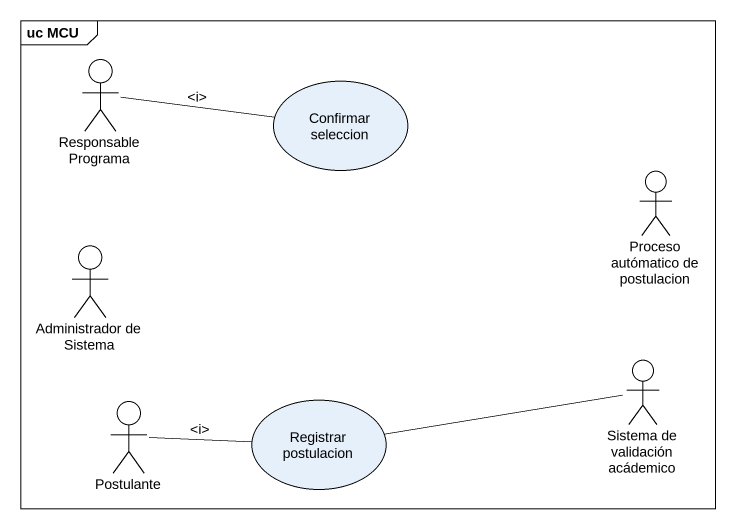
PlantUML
@startuml
mainframe uc MCU
actor "Responsable Programa" as Responsable_Programa
usecase "Confirmar seleccion" as Confirmar_seleccion
actor "Proceso autómatico de postulacion" as Proceso_autómatico_de
actor "Administrador de Sistema" as Administrador_de_Sistema
actor Postulante
usecase "Registrar postulacion" as Registrar_postulacion
actor "Sistema de validación acádemico" as Sistema_de_validación
Responsable_Programa -right- Confirmar_seleccion : ~<i>
Postulante -right- Registrar_postulacion : ~<i>
Sistema_de_validación -left- Registrar_postulacion
@enduml
